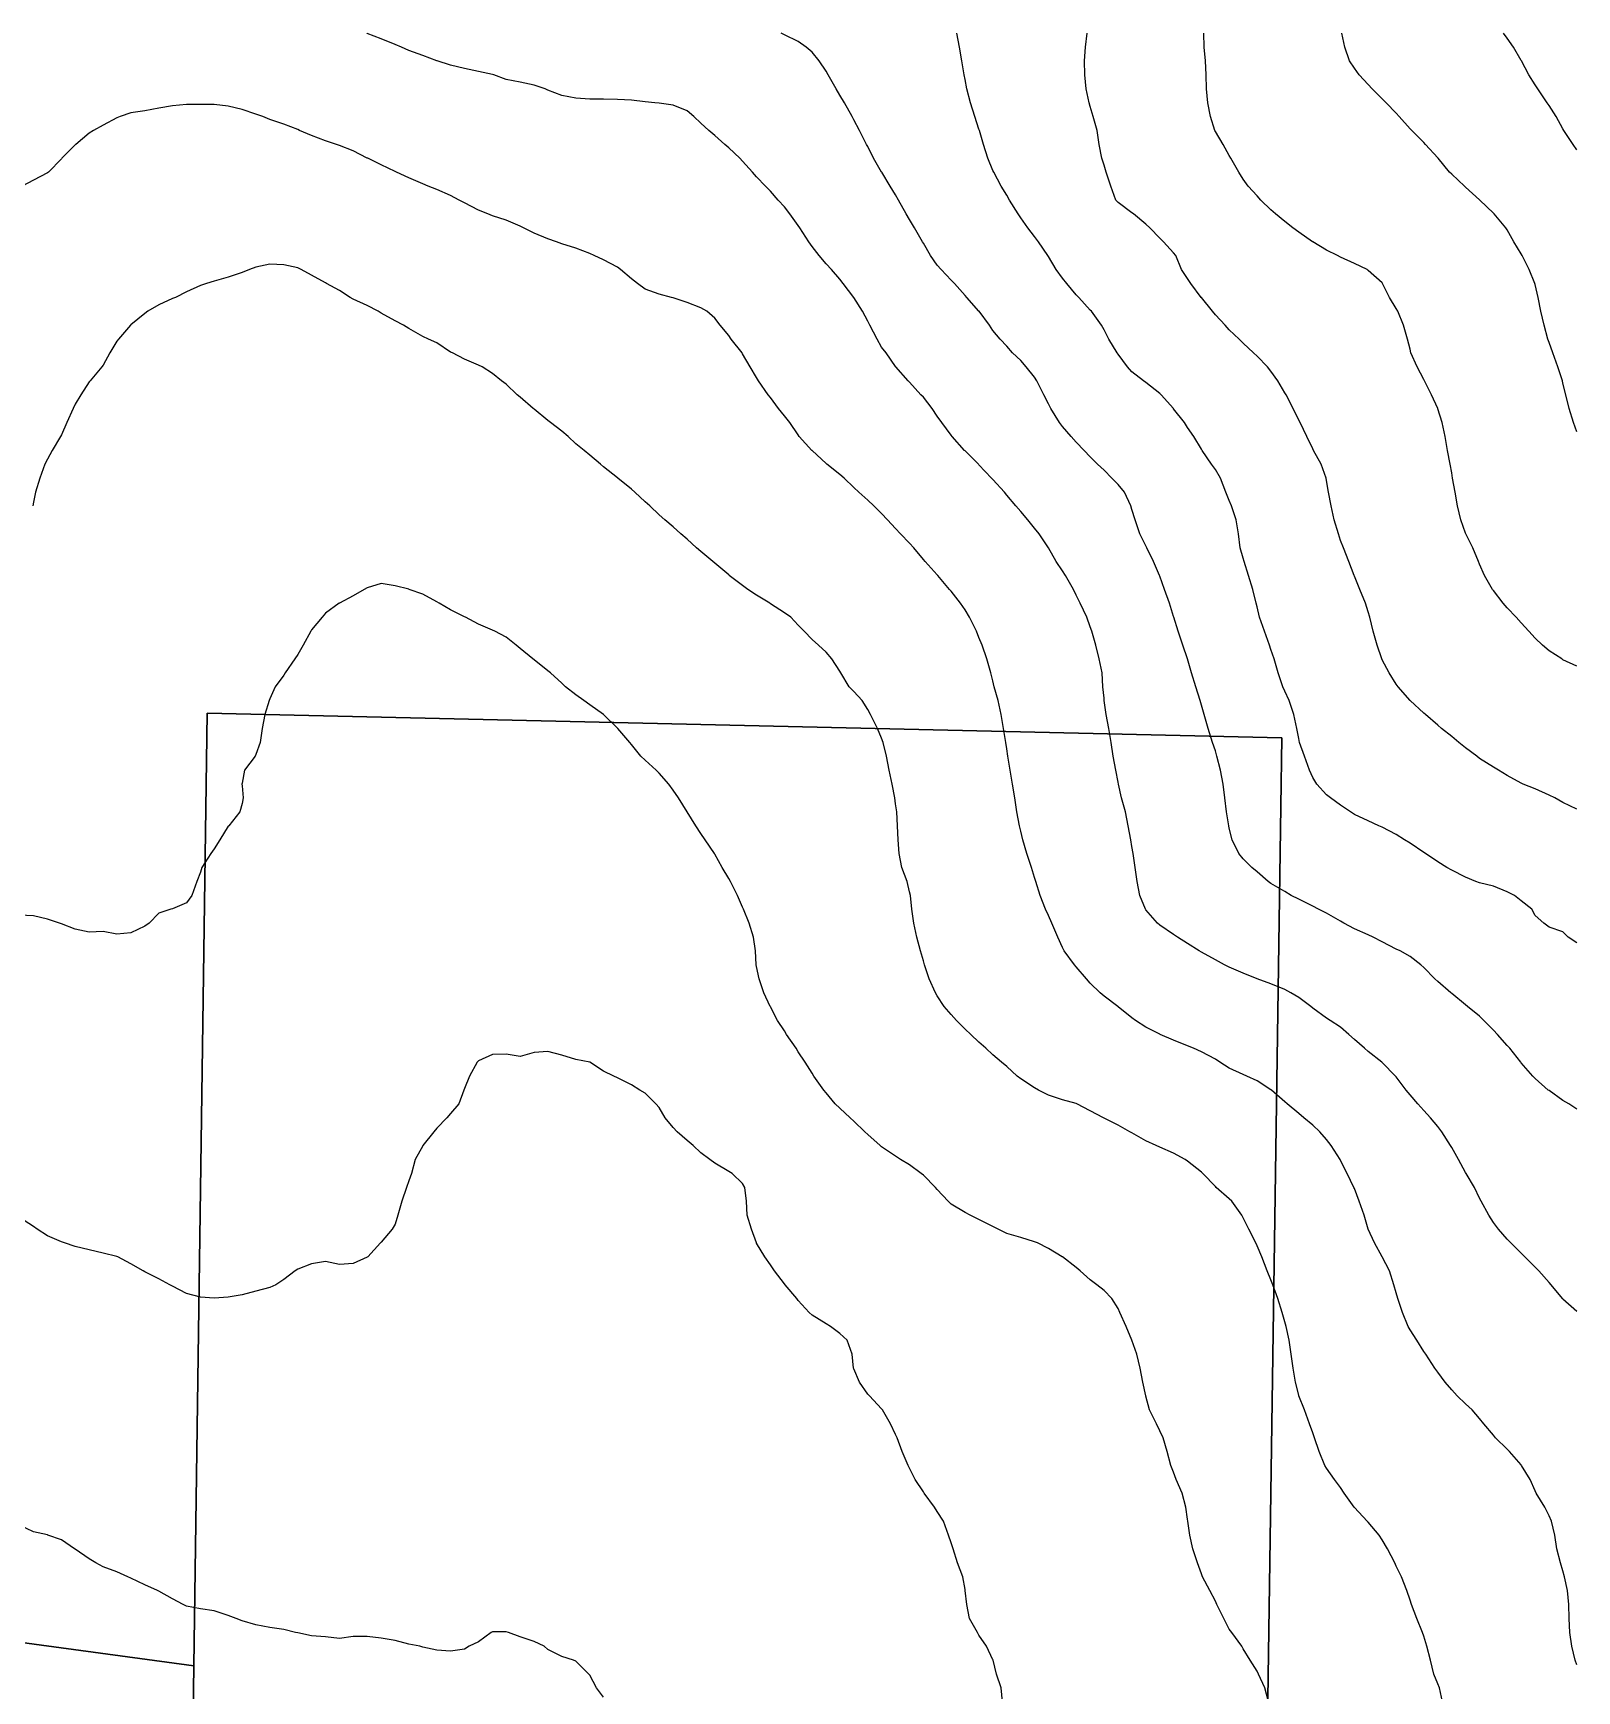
# Model space of a CAD drawing. Extents: x -729 to 771, y -779 to 721.
# Drawn here: x 405.7 to 770.9, y 329.1 to 721.2 of the extents above; entities that cross this region are included whole.
import ezdxf

# ---------------------------------------------------------------- set-up
doc = ezdxf.new("R2010")
doc.units = 0

msp = doc.modelspace()

# ---------------------------------------------------------------- linework, layer by layer
at = {"layer": 'CONTOURS'}
for points in [[(770.8833, 418.8426, 336.472), (767.5939, 421.7562, 336.472), (767.5044, 421.8617, 336.472), (764.8013, 425.1512, 336.472), (764.3044, 425.7095, 336.472), (761.8671, 428.4407, 336.472), (761.0149, 429.2862, 336.472), (758.6115, 431.7301, 336.472), (757.7255, 432.5807, 336.472), (755.283, 435.0196, 336.472), (754.436, 435.888, 336.472), (752.3706, 438.3091, 336.472), (751.1465, 439.8414, 336.472), (750.0542, 441.5985, 336.472), (748.2782, 444.888, 336.472), (747.857, 445.6512, 336.472), (746.6354, 448.1775, 336.472), (744.7177, 451.467, 336.472), (744.5676, 451.7187, 336.472), (742.8832, 454.7564, 336.472), (741.2781, 457.6019, 336.472), (741.0221, 458.0459, 336.472), (738.9769, 461.3354, 336.472), (737.9886, 462.5464, 336.472), (736.2358, 464.6249, 336.472), (734.6991, 466.3422, 336.472), (733.2369, 467.9143, 336.472), (731.4097, 470.0583, 336.472), (730.4954, 471.2038, 336.472), (728.1202, 474.3152, 336.472), (727.9775, 474.4933, 336.472), (724.8307, 477.6758, 336.472), (724.7137, 477.7828, 336.472), (721.5412, 480.3059, 336.472), (720.632, 481.0722, 336.472), (718.2518, 483.1418, 336.472), (716.9541, 484.3617, 336.472), (714.9623, 486.0723, 336.472), (712.5185, 487.6512, 336.472), (711.6728, 488.1732, 336.472), (708.3833, 490.5903, 336.472), (707.9538, 490.9407, 336.472), (705.0939, 493.1149, 336.472), (703.2322, 494.2301, 336.472), (701.8044, 494.9565, 336.472), (698.5149, 496.3365, 336.472), (695.2609, 497.5196, 336.472), (695.2255, 497.5333, 336.472), (691.936, 498.8076, 336.472), (688.6465, 500.2688, 336.472), (687.5463, 500.8091, 336.472), (685.357, 502.0155, 336.472), (682.0676, 503.7752, 336.472), (681.535, 504.0985, 336.472), (678.7781, 505.8375, 336.472), (676.3694, 507.388, 336.472), (675.4886, 507.9527, 336.472), (672.1991, 510.2208, 336.472), (671.6388, 510.6775, 336.472), (668.9097, 513.8413, 336.472), (668.8271, 513.967, 336.472), (667.5133, 517.2564, 336.472), (666.8749, 520.5459, 336.472), (666.4184, 523.8354, 336.472), (665.9021, 527.1249, 336.472), (665.6202, 528.8131, 336.472), (665.3421, 530.4143, 336.472), (664.7436, 533.7038, 336.472), (664.0906, 536.9933, 336.472), (663.1415, 540.2828, 336.472), (662.4234, 543.5722, 336.472), (662.3307, 544.0371, 336.472), (661.7771, 546.8617, 336.472), (661.1821, 550.1512, 336.472), (660.688, 553.4407, 336.472), (660.1282, 556.7301, 336.472), (659.5487, 560.0196, 336.472), (659.0903, 563.3091, 336.472), (659.0412, 563.8617, 336.472), (658.7676, 566.5985, 336.472), (658.5639, 569.888, 336.472), (657.8669, 573.1775, 336.472), (657.0872, 576.467, 336.472), (656.1241, 579.7564, 336.472), (655.7518, 580.7904, 336.472), (654.9537, 583.0459, 336.472), (653.385, 586.3354, 336.472), (652.4623, 588.261, 336.472), (651.8312, 589.6249, 336.472), (649.9118, 592.9143, 336.472), (649.1728, 594.0251, 336.472), (647.6861, 596.2038, 336.472), (645.8833, 599.4745, 336.472), (645.8724, 599.4933, 336.472), (643.6599, 602.7828, 336.472), (642.5939, 604.0924, 336.472), (640.9689, 606.0722, 336.472), (639.3044, 608.0374, 336.472), (638.1877, 609.3617, 336.472), (636.0149, 611.9518, 336.472), (635.4399, 612.6512, 336.472), (632.7255, 615.6218, 336.472), (632.4173, 615.9407, 336.472), (629.436, 619.1238, 336.472), (629.3222, 619.2301, 336.472), (626.1465, 622.4042, 336.472), (626.0317, 622.5196, 336.472), (623.0861, 625.8091, 336.472), (622.857, 626.0919, 336.472), (620.6706, 629.0985, 336.472), (619.5676, 630.6253, 336.472), (618.3724, 632.388, 336.472), (616.2781, 635.121, 336.472), (615.7038, 635.6775, 336.472), (612.9886, 638.6063, 336.472), (612.6423, 638.967, 336.472), (609.799, 642.2564, 336.472), (609.6991, 642.3812, 336.472), (607.4482, 645.5459, 336.472), (606.4097, 646.9377, 336.472), (605.3185, 648.8354, 336.472), (603.6456, 652.1249, 336.472), (603.1202, 653.0513, 336.472), (601.8643, 655.4143, 336.472), (599.8322, 658.7038, 336.472), (599.8307, 658.7059, 336.472), (597.2847, 661.9933, 336.472), (596.5412, 662.9947, 336.472), (594.5035, 665.2828, 336.472), (593.2518, 666.6431, 336.472), (591.6396, 668.5722, 336.472), (589.9623, 670.7632, 336.472), (589.1984, 671.8617, 336.472), (587.0644, 675.1512, 336.472), (586.6728, 675.7419, 336.472), (584.7231, 678.4407, 336.472), (583.3833, 680.12, 336.472), (581.9503, 681.7301, 336.472), (580.0939, 683.8169, 336.472), (578.8967, 685.0196, 336.472), (576.8044, 687.2201, 336.472), (575.8839, 688.3091, 336.472), (573.5149, 690.9268, 336.472), (572.821, 691.5985, 336.472), (570.2255, 694.072, 336.472), (569.3006, 694.888, 336.472), (566.936, 696.997, 336.472), (565.5525, 698.1775, 336.472), (563.6465, 699.9374, 336.472), (561.9697, 701.467, 336.472), (560.357, 702.8306, 336.472), (557.0676, 704.1655, 336.472), (553.7781, 704.6738, 336.472), (552.7657, 704.7564, 336.472), (550.4886, 704.9845, 336.472), (547.1991, 705.358, 336.472), (543.9097, 705.4874, 336.472), (540.6202, 705.5506, 336.472), (537.3307, 705.6269, 336.472), (534.0412, 705.8552, 336.472), (530.7518, 706.458, 336.472), (527.4623, 707.7493, 336.472), (526.8065, 708.0459, 336.472), (524.1728, 708.8613, 336.472), (520.8833, 709.5721, 336.472), (517.5939, 710.2531, 336.472), (514.6417, 711.3354, 336.472), (514.3044, 711.4492, 336.472), (511.0149, 712.1535, 336.472), (507.7255, 712.8222, 336.472), (504.436, 713.6361, 336.472), (501.2084, 714.6249, 336.472), (501.1465, 714.6443, 336.472), (497.857, 715.8893, 336.472), (494.5676, 717.1117, 336.472), (492.7899, 717.9143, 336.472), (491.2781, 718.5546, 336.472), (487.9886, 719.8732, 336.472), (484.6991, 721.1606, 336.472), (484.6018, 721.2038, 336.472)], [(770.8833, 466.7002, 326.472), (769.0205, 467.9143, 326.472), (767.5939, 468.7215, 326.472), (764.3044, 471.0546, 326.472), (764.1327, 471.2038, 326.472), (761.0149, 473.9489, 326.472), (760.5011, 474.4933, 326.472), (757.7255, 477.6179, 326.472), (757.6006, 477.7828, 326.472), (755.0577, 481.0722, 326.472), (754.436, 481.7141, 326.472), (752.145, 484.3617, 326.472), (751.1465, 485.355, 326.472), (748.8758, 487.6512, 326.472), (747.857, 488.6466, 326.472), (745.0192, 490.9407, 326.472), (744.5676, 491.3218, 326.472), (741.2781, 494.0431, 326.472), (741.0583, 494.2301, 326.472), (737.9886, 496.8656, 326.472), (737.2596, 497.5196, 326.472), (734.6991, 500.1895, 326.472), (733.9676, 500.8091, 326.472), (731.4097, 502.8079, 326.472), (729.0681, 504.0985, 326.472), (728.1202, 504.5154, 326.472), (724.8307, 506.2799, 326.472), (722.688, 507.388, 326.472), (721.5412, 507.913, 326.472), (718.2518, 509.3595, 326.472), (715.7558, 510.6775, 326.472), (714.9623, 511.1495, 326.472), (711.6728, 513.0017, 326.472), (709.7367, 513.967, 326.472), (708.3833, 514.6706, 326.472), (705.0939, 516.3395, 326.472), (703.3056, 517.2564, 326.472), (701.8044, 518.1299, 326.472), (698.5149, 520.0458, 326.472), (697.8771, 520.5459, 326.472), (695.2255, 522.8055, 326.472), (693.9934, 523.8354, 326.472), (691.936, 525.8897, 326.472), (690.9229, 527.1249, 326.472), (689.3116, 530.4143, 326.472), (688.6465, 533.1706, 326.472), (688.538, 533.7038, 326.472), (688.0027, 536.9933, 326.472), (687.599, 540.2828, 326.472), (687.1761, 543.5722, 326.472), (686.548, 546.8617, 326.472), (685.7337, 550.1512, 326.472), (685.357, 551.4203, 326.472), (684.6856, 553.4407, 326.472), (683.6884, 556.7301, 326.472), (682.7171, 560.0196, 326.472), (682.0676, 562.2336, 326.472), (681.7271, 563.3091, 326.472), (680.7015, 566.5985, 326.472), (679.6748, 569.888, 326.472), (678.7781, 573.1692, 326.472), (678.7759, 573.1775, 326.472), (677.6926, 576.467, 326.472), (676.5674, 579.7564, 326.472), (675.5285, 583.0459, 326.472), (675.4886, 583.1782, 326.472), (674.5149, 586.3354, 326.472), (673.3642, 589.6249, 326.472), (672.1991, 592.7622, 326.472), (672.14, 592.9143, 326.472), (670.7618, 596.2038, 326.472), (669.1357, 599.4933, 326.472), (668.9097, 599.9689, 326.472), (667.4638, 602.7828, 326.472), (666.4037, 606.0722, 326.472), (665.6202, 608.5553, 326.472), (665.3774, 609.3617, 326.472), (663.8505, 612.6512, 326.472), (662.3307, 614.4438, 326.472), (660.8347, 615.9407, 326.472), (659.0412, 617.8215, 326.472), (657.4887, 619.2301, 326.472), (655.7518, 620.9959, 326.472), (654.3372, 622.5196, 326.472), (652.4623, 624.4603, 326.472), (651.2551, 625.8091, 326.472), (649.1728, 628.1776, 326.472), (648.5198, 629.0985, 326.472), (646.4416, 632.388, 326.472), (645.8833, 633.521, 326.472), (644.8164, 635.6775, 326.472), (643.1264, 638.967, 326.472), (642.5939, 639.8356, 326.472), (640.6252, 642.2564, 326.472), (639.3044, 643.74, 326.472), (637.3312, 645.5459, 326.472), (636.0149, 647.128, 326.472), (634.4409, 648.8354, 326.472), (632.7255, 650.8916, 326.472), (631.9206, 652.1249, 326.472), (629.474, 655.4143, 326.472), (629.436, 655.4565, 326.472), (626.5766, 658.7038, 326.472), (626.1465, 659.1706, 326.472), (623.6464, 661.9933, 326.472), (622.857, 662.8032, 326.472), (620.5148, 665.2828, 326.472), (619.5676, 666.3551, 326.472), (617.9628, 668.5722, 326.472), (616.2781, 671.5162, 326.472), (616.0782, 671.8617, 326.472), (614.1908, 675.1512, 326.472), (612.9886, 677.1415, 326.472), (612.215, 678.4407, 326.472), (610.3939, 681.7301, 326.472), (609.6991, 682.9659, 326.472), (608.4435, 685.0196, 326.472), (606.4323, 688.3091, 326.472), (606.4097, 688.3493, 326.472), (604.5061, 691.5985, 326.472), (603.1202, 694.3847, 326.472), (602.8611, 694.888, 326.472), (601.1395, 698.1775, 326.472), (599.8307, 700.6983, 326.472), (599.433, 701.467, 326.472), (597.6023, 704.7564, 326.472), (596.5412, 706.507, 326.472), (595.6201, 708.0459, 326.472), (593.7852, 711.3354, 326.472), (593.2518, 712.2492, 326.472), (591.6261, 714.6249, 326.472), (589.9623, 716.6758, 326.472), (588.5651, 717.9143, 326.472), (586.6728, 719.202, 326.472), (583.3833, 720.8358, 326.472), (582.6528, 721.2038, 326.472)], [(770.8833, 506.0468, 316.472), (768.8464, 507.388, 316.472), (767.5939, 508.5972, 316.472), (764.3044, 509.718, 316.472), (763.0507, 510.6775, 316.472), (761.0149, 512.4502, 316.472), (760.2273, 513.967, 316.472), (757.7255, 515.98, 316.472), (756.1463, 517.2564, 316.472), (754.436, 518.1093, 316.472), (751.1465, 519.4313, 316.472), (747.857, 520.2115, 316.472), (747.0091, 520.5459, 316.472), (744.5676, 521.5798, 316.472), (741.2781, 523.2042, 316.472), (740.1468, 523.8354, 316.472), (737.9886, 525.1923, 316.472), (735.0924, 527.1249, 316.472), (734.6991, 527.3706, 316.472), (731.4097, 529.5758, 316.472), (730.1378, 530.4143, 316.472), (728.1202, 531.6684, 316.472), (724.8307, 533.3809, 316.472), (724.0403, 533.7038, 316.472), (721.5412, 534.8657, 316.472), (718.2518, 536.4165, 316.472), (717.299, 536.9933, 316.472), (714.9623, 538.6064, 316.472), (712.5667, 540.2828, 316.472), (711.6728, 540.991, 316.472), (709.3936, 543.5722, 316.472), (708.3833, 545.1423, 316.472), (707.6169, 546.8617, 316.472), (706.454, 550.1512, 316.472), (705.2757, 553.4407, 316.472), (705.0939, 554.3411, 316.472), (704.6445, 556.7301, 316.472), (703.9112, 560.0196, 316.472), (702.8066, 563.3091, 316.472), (701.8044, 565.5294, 316.472), (701.3145, 566.5985, 316.472), (700.1895, 569.888, 316.472), (699.2374, 573.1775, 316.472), (698.5149, 575.4328, 316.472), (698.2068, 576.467, 316.472), (696.9943, 579.7564, 316.472), (695.8099, 583.0459, 316.472), (695.2255, 585.4825, 316.472), (695.0328, 586.3354, 316.472), (694.1858, 589.6249, 316.472), (693.1935, 592.9143, 316.472), (692.1469, 596.2038, 316.472), (691.936, 597.007, 316.472), (691.2086, 599.4933, 316.472), (690.8287, 602.7828, 316.472), (690.2969, 606.0722, 316.472), (689.1498, 609.3617, 316.472), (688.6465, 610.6632, 316.472), (687.8745, 612.6512, 316.472), (686.5474, 615.9407, 316.472), (685.357, 617.9732, 316.472), (684.4154, 619.2301, 316.472), (682.2184, 622.5196, 316.472), (682.0676, 622.7844, 316.472), (680.2589, 625.8091, 316.472), (678.7781, 627.9216, 316.472), (678.0818, 629.0985, 316.472), (675.4886, 632.3416, 316.472), (675.4439, 632.388, 316.472), (672.5421, 635.6775, 316.472), (672.1991, 635.986, 316.472), (668.9097, 638.5669, 316.472), (668.3845, 638.967, 316.472), (665.6202, 641.1085, 316.472), (664.5873, 642.2564, 316.472), (662.3307, 645.2301, 316.472), (662.1116, 645.5459, 316.472), (660.1307, 648.8354, 316.472), (659.0412, 650.9861, 316.472), (658.4433, 652.1249, 316.472), (656.0376, 655.4143, 316.472), (655.7518, 655.7015, 316.472), (653.0422, 658.7038, 316.472), (652.4623, 659.279, 316.472), (650.2167, 661.9933, 316.472), (649.1728, 663.2344, 316.472), (647.7196, 665.2828, 316.472), (645.8833, 668.3667, 316.472), (645.7462, 668.5722, 316.472), (643.4948, 671.8617, 316.472), (642.5939, 673.1369, 316.472), (640.9799, 675.1512, 316.472), (639.3044, 677.5526, 316.472), (638.6742, 678.4407, 316.472), (636.6789, 681.7301, 316.472), (636.0149, 682.8622, 316.472), (634.7142, 685.0196, 316.472), (632.92, 688.3091, 316.472), (632.7255, 688.7349, 316.472), (631.52, 691.5985, 316.472), (630.4664, 694.888, 316.472), (629.5267, 698.1775, 316.472), (629.436, 698.4694, 316.472), (628.4354, 701.467, 316.472), (627.43, 704.7564, 316.472), (626.5981, 708.0459, 316.472), (626.1465, 710.2268, 316.472), (625.9332, 711.3354, 316.472), (625.3588, 714.6249, 316.472), (624.8583, 717.9143, 316.472), (624.23, 721.2038, 316.472)], [(770.8833, 537.6017, 306.472), (767.5939, 539.2338, 306.472), (765.6817, 540.2828, 306.472), (764.3044, 540.9831, 306.472), (761.0149, 542.4195, 306.472), (758.2181, 543.5722, 306.472), (757.7255, 543.8131, 306.472), (754.436, 545.5898, 306.472), (752.3588, 546.8617, 306.472), (751.1465, 547.6064, 306.472), (747.857, 549.6585, 306.472), (747.2171, 550.1512, 306.472), (744.5676, 552.1449, 306.472), (742.9521, 553.4407, 306.472), (741.2781, 554.8343, 306.472), (738.8793, 556.7301, 306.472), (737.9886, 557.5241, 306.472), (735.0437, 560.0196, 306.472), (734.6991, 560.3558, 306.472), (731.4465, 563.3091, 306.472), (731.4097, 563.3467, 306.472), (728.5985, 566.5985, 306.472), (728.1202, 567.2259, 306.472), (726.4766, 569.888, 306.472), (724.8307, 572.9823, 306.472), (724.7464, 573.1775, 306.472), (723.6059, 576.467, 306.472), (722.7082, 579.7564, 306.472), (721.9086, 583.0459, 306.472), (721.5412, 584.2855, 306.472), (720.8842, 586.3354, 306.472), (719.5778, 589.6249, 306.472), (718.2518, 592.7402, 306.472), (718.1759, 592.9143, 306.472), (716.924, 596.2038, 306.472), (715.6886, 599.4933, 306.472), (714.9623, 601.2058, 306.472), (714.4609, 602.7828, 306.472), (713.4584, 606.0722, 306.472), (712.72, 609.3617, 306.472), (712.1531, 612.6512, 306.472), (711.6728, 615.3971, 306.472), (711.5721, 615.9407, 306.472), (710.4127, 619.2301, 306.472), (708.5853, 622.5196, 306.472), (708.3833, 622.9128, 306.472), (707.0236, 625.8091, 306.472), (705.4032, 629.0985, 306.472), (705.0939, 629.6923, 306.472), (703.7535, 632.388, 306.472), (702.0856, 635.6775, 306.472), (701.8044, 636.1449, 306.472), (700.1146, 638.967, 306.472), (698.5149, 641.2783, 306.472), (697.7132, 642.2564, 306.472), (695.2255, 644.7782, 306.472), (694.3808, 645.5459, 306.472), (691.936, 647.8319, 306.472), (690.9837, 648.8354, 306.472), (688.6465, 651.0417, 306.472), (687.6407, 652.1249, 306.472), (685.357, 654.5725, 306.472), (684.6706, 655.4143, 306.472), (682.0676, 658.6382, 306.472), (682.0172, 658.7038, 306.472), (679.5737, 661.9933, 306.472), (678.7781, 663.1901, 306.472), (677.3371, 665.2828, 306.472), (675.9727, 668.5722, 306.472), (675.4886, 669.2404, 306.472), (673.0852, 671.8617, 306.472), (672.1991, 672.6995, 306.472), (669.8589, 675.1512, 306.472), (668.9097, 675.9862, 306.472), (666.0291, 678.4407, 306.472), (665.6202, 678.7114, 306.472), (662.3307, 681.1374, 306.472), (661.7767, 681.7301, 306.472), (660.5974, 685.0196, 306.472), (659.5191, 688.3091, 306.472), (659.0412, 689.9854, 306.472), (658.5315, 691.5985, 306.472), (657.871, 694.888, 306.472), (657.3647, 698.1775, 306.472), (656.4198, 701.467, 306.472), (655.7518, 703.8634, 306.472), (655.488, 704.7564, 306.472), (654.7884, 708.0459, 306.472), (654.4707, 711.3354, 306.472), (654.399, 714.6249, 306.472), (654.6457, 717.9143, 306.472), (655.0683, 721.2038, 306.472)], [(770.8833, 571.487, 296.472), (767.5939, 573.0006, 296.472), (767.304, 573.1775, 296.472), (764.3044, 575.1244, 296.472), (762.7797, 576.467, 296.472), (761.0149, 578.0753, 296.472), (759.5315, 579.7564, 296.472), (757.7255, 581.75, 296.472), (756.4884, 583.0459, 296.472), (754.436, 585.2253, 296.472), (753.4245, 586.3354, 296.472), (751.1465, 589.3404, 296.472), (750.9336, 589.6249, 296.472), (749.0578, 592.9143, 296.472), (747.857, 595.5653, 296.472), (747.5848, 596.2038, 296.472), (746.2822, 599.4933, 296.472), (744.6173, 602.7828, 296.472), (744.5676, 602.9152, 296.472), (743.4532, 606.0722, 296.472), (742.6629, 609.3617, 296.472), (742.0602, 612.6512, 296.472), (741.4965, 615.9407, 296.472), (741.2781, 617.1866, 296.472), (740.9468, 619.2301, 296.472), (740.2747, 622.5196, 296.472), (739.7552, 625.8091, 296.472), (739.0459, 629.0985, 296.472), (737.9886, 632.3737, 296.472), (737.9836, 632.388, 296.472), (736.5207, 635.6775, 296.472), (734.865, 638.967, 296.472), (734.6991, 639.2976, 296.472), (733.1203, 642.2564, 296.472), (731.6399, 645.5459, 296.472), (731.4097, 646.4261, 296.472), (730.8117, 648.8354, 296.472), (729.8517, 652.1249, 296.472), (728.495, 655.4143, 296.472), (728.1202, 656.1004, 296.472), (726.572, 658.7038, 296.472), (724.9038, 661.9933, 296.472), (724.8307, 662.1422, 296.472), (721.5412, 665.0921, 296.472), (721.2433, 665.2828, 296.472), (718.2518, 666.6893, 296.472), (714.9623, 668.2144, 296.472), (714.2774, 668.5722, 296.472), (711.6728, 669.8846, 296.472), (708.3833, 671.8472, 296.472), (708.3604, 671.8617, 296.472), (705.0939, 674.0984, 296.472), (703.6718, 675.1512, 296.472), (701.8044, 676.6124, 296.472), (699.6174, 678.4407, 296.472), (698.5149, 679.4331, 296.472), (696.112, 681.7301, 296.472), (695.2255, 682.7121, 296.472), (693.1408, 685.0196, 296.472), (691.936, 686.6703, 296.472), (690.9319, 688.3091, 296.472), (689.0379, 691.5985, 296.472), (688.6465, 692.2493, 296.472), (687.1956, 694.888, 296.472), (685.357, 697.978, 296.472), (685.2546, 698.1775, 296.472), (684.2132, 701.467, 296.472), (683.5569, 704.7564, 296.472), (683.2492, 708.0459, 296.472), (683.1604, 711.3354, 296.472), (683.0381, 714.6249, 296.472), (682.722, 717.9143, 296.472), (682.6493, 721.2038, 296.472)], [(770.8833, 626.8921, 286.472), (770.0821, 629.0985, 286.472), (769.1039, 632.388, 286.472), (768.2655, 635.6775, 286.472), (767.5939, 638.37, 286.472), (767.4565, 638.967, 286.472), (766.3721, 642.2564, 286.472), (765.1739, 645.5459, 286.472), (764.3044, 648.0596, 286.472), (764.0472, 648.8354, 286.472), (763.1612, 652.1249, 286.472), (762.4005, 655.4143, 286.472), (761.7619, 658.7038, 286.472), (761.0149, 661.7877, 286.472), (760.9578, 661.9933, 286.472), (759.5964, 665.2828, 286.472), (757.9231, 668.5722, 286.472), (757.7255, 669.0268, 286.472), (755.9456, 671.8617, 286.472), (754.436, 674.6699, 286.472), (754.0885, 675.1512, 286.472), (751.3087, 678.4407, 286.472), (751.1465, 678.5953, 286.472), (747.9487, 681.7301, 286.472), (747.857, 681.8038, 286.472), (744.5676, 684.8049, 286.472), (744.3224, 685.0196, 286.472), (741.2781, 687.8164, 286.472), (740.7857, 688.3091, 286.472), (738.0556, 691.5985, 286.472), (737.9886, 691.6891, 286.472), (735.0873, 694.888, 286.472), (734.6991, 695.2989, 286.472), (731.8173, 698.1775, 286.472), (731.4097, 698.5903, 286.472), (728.8844, 701.467, 286.472), (728.1202, 702.2658, 286.472), (725.7804, 704.7564, 286.472), (724.8307, 705.6721, 286.472), (722.4654, 708.0459, 286.472), (721.5412, 709.0263, 286.472), (719.4094, 711.3354, 286.472), (718.2518, 712.9029, 286.472), (717.104, 714.6249, 286.472), (716.0062, 717.9143, 286.472), (715.2494, 721.2038, 286.472)], [(770.8833, 693.5719, 276.472), (769.9782, 694.888, 276.472), (767.8123, 698.1775, 276.472), (767.5939, 698.5476, 276.472), (765.9703, 701.467, 276.472), (764.3044, 704.1065, 276.472), (763.8625, 704.7564, 276.472), (761.6204, 708.0459, 276.472), (761.0149, 709.0163, 276.472), (759.5481, 711.3354, 276.472), (757.7749, 714.6249, 276.472), (757.7255, 714.7056, 276.472), (755.8814, 717.9143, 276.472), (754.436, 719.9926, 276.472), (753.5345, 721.2038, 276.472)], [(770.8833, 335.2027, 346.472), (770.4882, 336.3354, 346.472), (769.6889, 339.6249, 346.472), (769.2532, 342.9143, 346.472), (769.0582, 346.2038, 346.472), (768.9855, 349.4933, 346.472), (768.6543, 352.7828, 346.472), (767.9831, 356.0722, 346.472), (767.5939, 357.4947, 346.472), (767.034, 359.3617, 346.472), (766.1816, 362.6512, 346.472), (765.6646, 365.9407, 346.472), (764.875, 369.2301, 346.472), (764.3044, 370.4403, 346.472), (763.3124, 372.5196, 346.472), (761.2917, 375.8091, 346.472), (761.0149, 376.3529, 346.472), (759.8175, 379.0985, 346.472), (757.817, 382.388, 346.472), (757.7255, 382.5116, 346.472), (754.9356, 385.6775, 346.472), (754.436, 386.2405, 346.472), (751.627, 388.967, 346.472), (751.1465, 389.5311, 346.472), (748.8686, 392.2564, 346.472), (747.857, 393.4647, 346.472), (746.1405, 395.5459, 346.472), (744.5676, 396.9809, 346.472), (742.5655, 398.8354, 346.472), (741.2781, 400.2546, 346.472), (739.742, 402.1249, 346.472), (737.9886, 404.4644, 346.472), (737.2921, 405.4143, 346.472), (735.1399, 408.7038, 346.472), (734.6991, 409.3562, 346.472), (733.0267, 411.9933, 346.472), (731.4097, 414.5057, 346.472), (731.0059, 415.2828, 346.472), (729.6094, 418.5722, 346.472), (728.4931, 421.8617, 346.472), (728.1202, 423.2149, 346.472), (727.6207, 425.1512, 346.472), (726.5835, 428.4407, 346.472), (724.8312, 431.7301, 346.472), (724.8307, 431.7309, 346.472), (723.0375, 435.0196, 346.472), (721.5447, 438.3091, 346.472), (721.5412, 438.3192, 346.472), (720.5944, 441.5985, 346.472), (719.3995, 444.888, 346.472), (718.2518, 447.9062, 346.472), (718.1205, 448.1775, 346.472), (716.5453, 451.467, 346.472), (714.9623, 454.5712, 346.472), (714.855, 454.7564, 346.472), (712.7919, 458.0459, 346.472), (711.6728, 459.4881, 346.472), (710.0482, 461.3354, 346.472), (708.3833, 462.8655, 346.472), (706.3232, 464.6249, 346.472), (705.0939, 465.6528, 346.472), (702.3606, 467.9143, 346.472), (701.8044, 468.4476, 346.472), (698.6024, 471.2038, 346.472), (698.5149, 471.2783, 346.472), (695.2255, 473.3639, 346.472), (692.8171, 474.4933, 346.472), (691.936, 474.8408, 346.472), (688.6465, 476.3362, 346.472), (686.379, 477.7828, 346.472), (685.357, 478.4719, 346.472), (682.0676, 480.272, 346.472), (680.1848, 481.0722, 346.472), (678.7781, 481.6176, 346.472), (675.4886, 482.9632, 346.472), (672.2873, 484.3617, 346.472), (672.1991, 484.3965, 346.472), (668.9097, 486.0764, 346.472), (666.4906, 487.6512, 346.472), (665.6202, 488.3167, 346.472), (662.3307, 490.8956, 346.472), (662.2781, 490.9407, 346.472), (659.0412, 493.3862, 346.472), (658.0721, 494.2301, 346.472), (655.7518, 496.5056, 346.472), (654.8341, 497.5196, 346.472), (652.4623, 500.3257, 346.472), (652.0049, 500.8091, 346.472), (649.5686, 504.0985, 346.472), (649.1728, 504.8981, 346.472), (648.0893, 507.388, 346.472), (646.7068, 510.6775, 346.472), (645.8833, 512.5172, 346.472), (645.2015, 513.967, 346.472), (643.9375, 517.2564, 346.472), (642.8651, 520.5459, 346.472), (642.5939, 521.4488, 346.472), (641.8612, 523.8354, 346.472), (640.7898, 527.1249, 346.472), (639.7794, 530.4143, 346.472), (639.3044, 532.4546, 346.472), (639.0225, 533.7038, 346.472), (638.3557, 536.9933, 346.472), (637.8798, 540.2828, 346.472), (637.3306, 543.5722, 346.472), (636.7872, 546.8617, 346.472), (636.2882, 550.1512, 346.472), (636.0149, 551.9041, 346.472), (635.7502, 553.4407, 346.472), (635.233, 556.7301, 346.472), (634.6733, 560.0196, 346.472), (633.9444, 563.3091, 346.472), (633.0329, 566.5985, 346.472), (632.7255, 567.9873, 346.472), (632.2678, 569.888, 346.472), (631.3298, 573.1775, 346.472), (630.182, 576.467, 346.472), (629.436, 578.2657, 346.472), (628.8518, 579.7564, 346.472), (627.2141, 583.0459, 346.472), (626.1465, 584.7535, 346.472), (625.0332, 586.3354, 346.472), (622.857, 589.1955, 346.472), (622.4927, 589.6249, 346.472), (619.691, 592.9143, 346.472), (619.5676, 593.0579, 346.472), (616.7067, 596.2038, 346.472), (616.2781, 596.6811, 346.472), (613.985, 599.4933, 346.472), (612.9886, 600.5829, 346.472), (610.8402, 602.7828, 346.472), (609.6991, 604.0217, 346.472), (607.7723, 606.0722, 346.472), (606.4097, 607.5977, 346.472), (604.5628, 609.3617, 346.472), (603.1202, 610.7709, 346.472), (601.0041, 612.6512, 346.472), (599.8307, 613.7106, 346.472), (597.5578, 615.9407, 346.472), (596.5412, 616.8185, 346.472), (593.4214, 619.2301, 346.472), (593.2518, 619.3717, 346.472), (589.9623, 622.4499, 346.472), (589.8964, 622.5196, 346.472), (586.9303, 625.8091, 346.472), (586.6728, 626.1507, 346.472), (584.7065, 629.0985, 346.472), (583.3833, 630.7115, 346.472), (582.0148, 632.388, 346.472), (580.0939, 635.0315, 346.472), (579.536, 635.6775, 346.472), (577.2344, 638.967, 346.472), (576.8044, 639.7558, 346.472), (575.3111, 642.2564, 346.472), (573.5149, 645.3558, 346.472), (573.3927, 645.5459, 346.472), (570.8379, 648.8354, 346.472), (570.2255, 649.6696, 346.472), (568.2199, 652.1249, 346.472), (566.936, 653.7708, 346.472), (565.0166, 655.4143, 346.472), (563.6465, 656.244, 346.472), (560.357, 657.4687, 346.472), (557.0676, 658.5778, 346.472), (556.6629, 658.7038, 346.472), (553.7781, 659.4477, 346.472), (550.4886, 660.6204, 346.472), (548.6049, 661.9933, 346.472), (547.1991, 663.0638, 346.472), (544.5982, 665.2828, 346.472), (543.9097, 665.8108, 346.472), (540.6202, 667.6018, 346.472), (538.4181, 668.5722, 346.472), (537.3307, 669.0947, 346.472), (534.0412, 670.3499, 346.472), (530.7518, 671.3573, 346.472), (529.4532, 671.8617, 346.472), (527.4623, 672.5267, 346.472), (524.1728, 673.9126, 346.472), (521.6998, 675.1512, 346.472), (520.8833, 675.5206, 346.472), (517.5939, 676.9958, 346.472), (514.3044, 678.0116, 346.472), (513.2069, 678.4407, 346.472), (511.0149, 679.3535, 346.472), (507.7255, 681.0685, 346.472), (506.4707, 681.7301, 346.472), (504.436, 682.7746, 346.472), (501.1465, 684.2567, 346.472), (499.1363, 685.0196, 346.472), (497.857, 685.5523, 346.472), (494.5676, 687.0008, 346.472), (491.6362, 688.3091, 346.472), (491.2781, 688.4723, 346.472), (487.9886, 690.0943, 346.472), (484.8447, 691.5985, 346.472), (484.6991, 691.67, 346.472), (481.4097, 693.3446, 346.472), (478.1202, 694.6664, 346.472), (477.4221, 694.888, 346.472), (474.8307, 695.7189, 346.472), (471.5412, 696.9638, 346.472), (468.7046, 698.1775, 346.472), (468.2518, 698.3742, 346.472), (464.9623, 699.6732, 346.472), (461.6728, 700.7894, 346.472), (459.9707, 701.467, 346.472), (458.3833, 702.0386, 346.472), (455.0939, 703.1321, 346.472), (451.8044, 703.9516, 346.472), (448.5149, 704.3336, 346.472), (445.2255, 704.3596, 346.472), (441.936, 704.3576, 346.472), (438.6465, 704.0507, 346.472), (435.357, 703.4504, 346.472), (432.0676, 702.8214, 346.472), (428.7781, 702.3746, 346.472), (426.2358, 701.467, 346.472), (425.4886, 701.1873, 346.472), (422.1991, 699.4673, 346.472), (419.9679, 698.1775, 346.472), (418.9097, 697.5638, 346.472), (415.7327, 694.888, 346.472), (415.6202, 694.7736, 346.472), (412.4277, 691.5985, 346.472), (412.3307, 691.4947, 346.472), (409.2869, 688.3091, 346.472), (409.0412, 688.1237, 346.472), (405.7518, 686.4156, 346.472), (403.0837, 685.0196, 346.472)], [(739.0953, 326.467, 356.472), (738.3638, 329.7564, 356.472), (737.9886, 330.768, 356.472), (737.0801, 333.0459, 356.472), (736.2335, 336.3354, 356.472), (735.4201, 339.6249, 356.472), (734.6991, 342.0471, 356.472), (734.3822, 342.9143, 356.472), (733.0096, 346.2038, 356.472), (731.7588, 349.4933, 356.472), (731.4097, 350.5283, 356.472), (730.6766, 352.7828, 356.472), (729.3588, 356.0722, 356.472), (728.1202, 358.5832, 356.472), (727.791, 359.3617, 356.472), (726.1014, 362.6512, 356.472), (724.8307, 364.8093, 356.472), (724.127, 365.9407, 356.472), (721.5412, 368.9875, 356.472), (721.3067, 369.2301, 356.472), (718.2518, 372.4527, 356.472), (718.1984, 372.5196, 356.472), (715.8321, 375.8091, 356.472), (714.9623, 377.1663, 356.472), (713.5191, 379.0985, 356.472), (711.6728, 381.7517, 356.472), (711.2945, 382.388, 356.472), (709.9361, 385.6775, 356.472), (708.7949, 388.967, 356.472), (708.3833, 390.1472, 356.472), (707.6394, 392.2564, 356.472), (706.4092, 395.5459, 356.472), (705.141, 398.8354, 356.472), (705.0939, 398.9973, 356.472), (704.3176, 402.1249, 356.472), (703.7723, 405.4143, 356.472), (703.3293, 408.7038, 356.472), (702.8057, 411.9933, 356.472), (702.0878, 415.2828, 356.472), (701.8044, 416.398, 356.472), (701.2005, 418.5722, 356.472), (700.1297, 421.8617, 356.472), (698.9689, 425.1512, 356.472), (698.5149, 426.317, 356.472), (697.5939, 428.4407, 356.472), (696.3726, 431.7301, 356.472), (695.2255, 434.3525, 356.472), (694.9064, 435.0196, 356.472), (693.2819, 438.3091, 356.472), (691.936, 440.9599, 356.472), (691.604, 441.5985, 356.472), (689.236, 444.888, 356.472), (688.6465, 445.4889, 356.472), (685.5843, 448.1775, 356.472), (685.357, 448.3653, 356.472), (682.3634, 451.467, 356.472), (682.0676, 451.7515, 356.472), (678.7781, 454.3904, 356.472), (678.187, 454.7564, 356.472), (675.4886, 456.2313, 356.472), (672.1991, 457.6508, 356.472), (671.3188, 458.0459, 356.472), (668.9097, 459.2187, 356.472), (665.6202, 461.0735, 356.472), (665.1399, 461.3354, 356.472), (662.3307, 462.8739, 356.472), (659.0412, 464.5453, 356.472), (658.884, 464.6249, 356.472), (655.7518, 466.2451, 356.472), (652.5942, 467.9143, 356.472), (652.4623, 467.9759, 356.472), (649.1728, 468.8673, 356.472), (645.8833, 469.9638, 356.472), (643.4843, 471.2038, 356.472), (642.5939, 471.6948, 356.472), (639.3044, 473.8196, 356.472), (638.4741, 474.4933, 356.472), (636.0149, 476.7688, 356.472), (634.7429, 477.7828, 356.472), (632.7255, 479.5528, 356.472), (631.0302, 481.0722, 356.472), (629.436, 482.5363, 356.472), (627.5183, 484.3617, 356.472), (626.1465, 485.6253, 356.472), (624.1173, 487.6512, 356.472), (622.857, 489.0486, 356.472), (621.2109, 490.9407, 356.472), (619.5676, 493.4839, 356.472), (619.1185, 494.2301, 356.472), (617.632, 497.5196, 356.472), (616.5339, 500.8091, 356.472), (616.2781, 501.7655, 356.472), (615.5897, 504.0985, 356.472), (614.7426, 507.388, 356.472), (614.0345, 510.6775, 356.472), (613.5582, 513.967, 356.472), (613.2016, 517.2564, 356.472), (612.9886, 518.1239, 356.472), (612.4532, 520.5459, 356.472), (611.2059, 523.8354, 356.472), (610.5722, 527.1249, 356.472), (610.3132, 530.4143, 356.472), (610.1704, 533.7038, 356.472), (609.9644, 536.9933, 356.472), (609.6991, 538.9091, 356.472), (609.4915, 540.2828, 356.472), (608.8738, 543.5722, 356.472), (608.2046, 546.8617, 356.472), (607.5355, 550.1512, 356.472), (606.7613, 553.4407, 356.472), (606.4097, 554.4336, 356.472), (605.4276, 556.7301, 356.472), (603.8062, 560.0196, 356.472), (603.1202, 561.2216, 356.472), (601.7689, 563.3091, 356.472), (599.8307, 565.5017, 356.472), (598.758, 566.5985, 356.472), (596.7708, 569.888, 356.472), (596.5412, 570.3005, 356.472), (594.6085, 573.1775, 356.472), (593.2518, 574.7437, 356.472), (591.4775, 576.467, 356.472), (589.9623, 577.789, 356.472), (588.0973, 579.7564, 356.472), (586.6728, 581.154, 356.472), (584.9142, 583.0459, 356.472), (583.3833, 584.1153, 356.472), (580.0939, 586.2375, 356.472), (579.9202, 586.3354, 356.472), (576.8044, 588.2884, 356.472), (574.7542, 589.6249, 356.472), (573.5149, 590.5544, 356.472), (570.3692, 592.9143, 356.472), (570.2255, 593.0348, 356.472), (566.936, 595.8159, 356.472), (566.4794, 596.2038, 356.472), (563.6465, 598.6032, 356.472), (562.6052, 599.4933, 356.472), (560.357, 601.5314, 356.472), (558.9141, 602.7828, 356.472), (557.0676, 604.4061, 356.472), (555.1129, 606.0722, 356.472), (553.7781, 607.2865, 356.472), (551.5878, 609.3617, 356.472), (550.4886, 610.3599, 356.472), (548.0087, 612.6512, 356.472), (547.1991, 613.3603, 356.472), (543.9903, 615.9407, 356.472), (543.9097, 616.0028, 356.472), (540.6202, 618.6221, 356.472), (539.9213, 619.2301, 356.472), (537.3307, 621.3893, 356.472), (536.0109, 622.5196, 356.472), (534.0412, 624.0933, 356.472), (532.2042, 625.8091, 356.472), (530.7518, 627.0748, 356.472), (528.0504, 629.0985, 356.472), (527.4623, 629.5659, 356.472), (524.1728, 632.2451, 356.472), (523.997, 632.388, 356.472), (520.8833, 635.0914, 356.472), (520.2097, 635.6775, 356.472), (517.5939, 638.1387, 356.472), (516.4573, 638.967, 356.472), (514.3044, 640.7341, 356.472), (511.8822, 642.2564, 356.472), (511.0149, 642.6988, 356.472), (507.7255, 644.0803, 356.472), (504.8417, 645.5459, 356.472), (504.436, 645.7549, 356.472), (501.1465, 647.986, 356.472), (499.1688, 648.8354, 356.472), (497.857, 649.418, 356.472), (494.5676, 651.366, 356.472), (493.2672, 652.1249, 356.472), (491.2781, 653.1755, 356.472), (487.9886, 654.9705, 356.472), (487.275, 655.4143, 356.472), (484.6991, 656.7876, 356.472), (481.4097, 658.2888, 356.472), (480.6617, 658.7038, 356.472), (478.1202, 660.2929, 356.472), (475.0752, 661.9933, 356.472), (474.8307, 662.1364, 356.472), (471.5412, 663.9513, 356.472), (469.0983, 665.2828, 356.472), (468.2518, 665.7273, 356.472), (464.9623, 666.4151, 356.472), (461.6728, 666.5341, 356.472), (458.3833, 665.8168, 356.472), (456.886, 665.2828, 356.472), (455.0939, 664.5933, 356.472), (451.8044, 663.4579, 356.472), (448.5149, 662.5545, 356.472), (446.6484, 661.9933, 356.472), (445.2255, 661.4934, 356.472), (441.936, 659.9751, 356.472), (439.3204, 658.7038, 356.472), (438.6465, 658.416, 356.472), (435.357, 656.9179, 356.472), (432.7823, 655.4143, 356.472), (432.0676, 654.8611, 356.472), (428.7781, 652.2017, 356.472), (428.6997, 652.1249, 356.472), (425.8284, 648.8354, 356.472), (425.4886, 648.3524, 356.472), (423.7802, 645.5459, 356.472), (422.1991, 642.6844, 356.472), (421.9199, 642.2564, 356.472), (419.1376, 638.967, 356.472), (418.9097, 638.6867, 356.472), (416.9712, 635.6775, 356.472), (415.6202, 633.4045, 356.472), (415.1155, 632.388, 356.472), (413.6357, 629.0985, 356.472), (412.3307, 626.1651, 356.472), (412.1541, 625.8091, 356.472), (410.1283, 622.5196, 356.472), (409.0412, 620.4194, 356.472), (408.4626, 619.2301, 356.472), (407.2038, 615.9407, 356.472), (406.229, 612.6512, 356.472), (405.7518, 610.2967, 356.472), (405.5797, 609.3617, 356.472)], [(697.9414, 326.467, 366.472), (697.052, 329.7564, 366.472), (695.5825, 333.0459, 366.472), (695.2255, 333.7209, 366.472), (693.6219, 336.3354, 366.472), (691.936, 339.0116, 366.472), (691.5902, 339.6249, 366.472), (689.2292, 342.9143, 366.472), (688.6465, 343.6987, 366.472), (687.327, 346.2038, 366.472), (685.7046, 349.4933, 366.472), (685.357, 350.2809, 366.472), (684.026, 352.7828, 366.472), (682.3306, 356.0722, 366.472), (682.0676, 356.7294, 366.472), (681.1494, 359.3617, 366.472), (679.9949, 362.6512, 366.472), (679.2835, 365.9407, 366.472), (678.8422, 369.2301, 366.472), (678.7781, 369.6935, 366.472), (678.3931, 372.5196, 366.472), (677.5335, 375.8091, 366.472), (676.1085, 379.0985, 366.472), (675.4886, 380.8243, 366.472), (674.8446, 382.388, 366.472), (673.9348, 385.6775, 366.472), (672.9855, 388.967, 366.472), (672.1991, 390.5749, 366.472), (671.43, 392.2564, 366.472), (669.7986, 395.5459, 366.472), (668.9097, 398.8051, 366.472), (668.9011, 398.8354, 366.472), (668.2162, 402.1249, 366.472), (667.5817, 405.4143, 366.472), (666.811, 408.7038, 366.472), (665.6249, 411.9933, 366.472), (665.6202, 412.0064, 366.472), (664.2908, 415.2828, 366.472), (662.7974, 418.5722, 366.472), (662.3307, 419.4914, 366.472), (660.8544, 421.8617, 366.472), (659.0412, 423.7781, 366.472), (657.2873, 425.1512, 366.472), (655.7518, 426.3409, 366.472), (653.4088, 428.4407, 366.472), (652.4623, 429.1864, 366.472), (649.1728, 431.7093, 366.472), (649.1437, 431.7301, 366.472), (645.8833, 433.7366, 366.472), (643.2585, 435.0196, 366.472), (642.5939, 435.2893, 366.472), (639.3044, 436.285, 366.472), (636.0149, 437.2844, 366.472), (633.9663, 438.3091, 366.472), (632.7255, 438.9364, 366.472), (629.436, 440.5689, 366.472), (627.3458, 441.5985, 366.472), (626.1465, 442.2003, 366.472), (622.857, 444.2021, 366.472), (622.1817, 444.888, 366.472), (619.5676, 447.6616, 366.472), (619.1296, 448.1775, 366.472), (616.2781, 451.0473, 366.472), (615.7349, 451.467, 366.472), (612.9886, 453.4817, 366.472), (610.8644, 454.7564, 366.472), (609.6991, 455.5205, 366.472), (606.4097, 457.7567, 366.472), (606.0881, 458.0459, 366.472), (603.1202, 460.6961, 366.472), (602.4141, 461.3354, 366.472), (599.8307, 463.8064, 366.472), (598.939, 464.6249, 366.472), (596.5412, 466.8955, 366.472), (595.4325, 467.9143, 366.472), (593.2518, 470.5494, 366.472), (592.7285, 471.2038, 366.472), (590.3796, 474.4933, 366.472), (589.9623, 475.1752, 366.472), (588.3143, 477.7828, 366.472), (586.6728, 480.2654, 366.472), (586.1471, 481.0722, 366.472), (583.9104, 484.3617, 366.472), (583.3833, 485.1705, 366.472), (581.7668, 487.6512, 366.472), (580.0939, 490.8843, 366.472), (580.0637, 490.9407, 366.472), (578.5669, 494.2301, 366.472), (577.3924, 497.5196, 366.472), (576.8044, 500.4229, 366.472), (576.7376, 500.8091, 366.472), (576.5619, 504.0985, 366.472), (576.0902, 507.388, 366.472), (575.0735, 510.6775, 366.472), (573.718, 513.967, 366.472), (573.5149, 514.4875, 366.472), (572.3191, 517.2564, 366.472), (570.6311, 520.5459, 366.472), (570.2255, 521.2217, 366.472), (568.6498, 523.8354, 366.472), (566.936, 526.9984, 366.472), (566.8579, 527.1249, 366.472), (564.6588, 530.4143, 366.472), (563.6465, 531.8933, 366.472), (562.4779, 533.7038, 366.472), (560.3643, 536.9933, 366.472), (560.357, 537.0049, 366.472), (558.3664, 540.2828, 366.472), (557.0676, 542.0987, 366.472), (556.0386, 543.5722, 366.472), (553.7781, 546.1511, 366.472), (553.0793, 546.8617, 366.472), (550.4886, 549.2143, 366.472), (549.4513, 550.1512, 366.472), (547.1991, 552.9662, 366.472), (546.8217, 553.4407, 366.472), (543.9763, 556.7301, 366.472), (543.9097, 556.8046, 366.472), (540.6202, 560.0146, 366.472), (540.6138, 560.0196, 366.472), (537.3307, 562.3104, 366.472), (535.9322, 563.3091, 366.472), (534.0412, 564.655, 366.472), (531.5984, 566.5985, 366.472), (530.7518, 567.4352, 366.472), (528.0401, 569.888, 366.472), (527.4623, 570.3928, 366.472), (524.1728, 572.9694, 366.472), (523.895, 573.1775, 366.472), (520.8833, 575.6709, 366.472), (519.9584, 576.467, 366.472), (517.5939, 578.3356, 366.472), (514.8975, 579.7564, 366.472), (514.3044, 580.0206, 366.472), (511.0149, 581.4352, 366.472), (507.9734, 583.0459, 366.472), (507.7255, 583.1662, 366.472), (504.436, 584.7598, 366.472), (501.7262, 586.3354, 366.472), (501.1465, 586.656, 366.472), (497.857, 588.4732, 366.472), (494.632, 589.6249, 366.472), (494.5676, 589.6462, 366.472), (491.2781, 590.507, 366.472), (487.9886, 591.0416, 366.472), (484.6991, 590.0167, 366.472), (484.0064, 589.6249, 366.472), (481.4097, 588.1027, 366.472), (478.1202, 586.3795, 366.472), (478.0555, 586.3354, 366.472), (474.8307, 584.006, 366.472), (474.0101, 583.0459, 366.472), (471.5412, 580.045, 366.472), (471.3783, 579.7564, 366.472), (469.5215, 576.467, 366.472), (468.2518, 574.1883, 366.472), (467.5467, 573.1775, 366.472), (465.2879, 569.888, 366.472), (464.9623, 569.3536, 366.472), (462.9276, 566.5985, 366.472), (461.6728, 563.7222, 366.472), (461.4872, 563.3091, 366.472), (460.4961, 560.0196, 366.472), (459.8364, 556.7301, 366.472), (459.3566, 553.4407, 366.472), (458.3833, 550.5935, 366.472), (458.2057, 550.1512, 366.472), (455.6969, 546.8617, 366.472), (455.0939, 543.7762, 366.472), (455.0568, 543.5722, 366.472), (455.0939, 543.1948, 366.472), (455.3492, 540.2828, 366.472), (455.0939, 539.0003, 366.472), (454.5975, 536.9933, 366.472), (451.9248, 533.7038, 366.472), (451.8044, 533.6065, 366.472), (449.8348, 530.4143, 366.472), (448.5149, 528.2277, 366.472), (447.7312, 527.1249, 366.472), (445.5971, 523.8354, 366.472), (445.2255, 522.7075, 366.472), (444.3697, 520.5459, 366.472), (443.2014, 517.2564, 366.472), (441.936, 515.5027, 366.472), (438.6465, 514.0518, 366.472), (438.2545, 513.967, 366.472), (435.357, 513.0657, 366.472), (433.0839, 510.6775, 366.472), (432.0676, 509.9636, 366.472), (428.7781, 508.374, 366.472), (425.4886, 508.0752, 366.472), (422.1991, 508.6687, 366.472), (418.9097, 508.5768, 366.472), (415.6202, 509.2176, 366.472), (412.3307, 510.4831, 366.472), (411.9118, 510.6775, 366.472), (409.0412, 511.6473, 366.472), (405.7518, 512.4176, 366.472), (402.4623, 512.5923, 366.472)], [(635.0334, 326.467, 376.472), (634.6989, 329.7564, 376.472), (633.6095, 333.0459, 376.472), (632.7722, 336.3354, 376.472), (632.7255, 336.4404, 376.472), (631.2178, 339.6249, 376.472), (629.436, 342.2862, 376.472), (629.0671, 342.9143, 376.472), (627.1986, 346.2038, 376.472), (626.5252, 349.4933, 376.472), (626.1817, 352.7828, 376.472), (626.1465, 353.0234, 376.472), (625.6049, 356.0722, 376.472), (624.327, 359.3617, 376.472), (623.2936, 362.6512, 376.472), (622.857, 364.0525, 376.472), (622.2541, 365.9407, 376.472), (621.0231, 369.2301, 376.472), (619.5676, 371.5051, 376.472), (618.9327, 372.5196, 376.472), (616.4978, 375.8091, 376.472), (616.2781, 376.1162, 376.472), (614.2997, 379.0985, 376.472), (612.9886, 381.7716, 376.472), (612.6643, 382.388, 376.472), (611.2415, 385.6775, 376.472), (610.0866, 388.967, 376.472), (609.6991, 389.7282, 376.472), (608.4964, 392.2564, 376.472), (606.6089, 395.5459, 376.472), (606.4097, 395.7851, 376.472), (603.4936, 398.8354, 376.472), (603.1202, 399.2558, 376.472), (601.1853, 402.1249, 376.472), (599.8307, 405.2333, 376.472), (599.76, 405.4143, 376.472), (599.3991, 408.7038, 376.472), (598.2112, 411.9933, 376.472), (596.5412, 413.6187, 376.472), (594.3253, 415.2828, 376.472), (593.2518, 415.8599, 376.472), (589.9623, 417.91, 376.472), (589.2634, 418.5722, 376.472), (586.6728, 421.4493, 376.472), (586.3027, 421.8617, 376.472), (583.557, 425.1512, 376.472), (583.3833, 425.3769, 376.472), (581.0774, 428.4407, 376.472), (580.0939, 429.8324, 376.472), (578.7944, 431.7301, 376.472), (576.8044, 434.9531, 376.472), (576.7627, 435.0196, 376.472), (575.5965, 438.3091, 376.472), (574.6065, 441.5985, 376.472), (574.4154, 444.888, 376.472), (574.0153, 448.1775, 376.472), (573.5149, 449.1025, 376.472), (571.0494, 451.467, 376.472), (570.2255, 451.9503, 376.472), (566.936, 453.9247, 376.472), (565.7874, 454.7564, 376.472), (563.6465, 456.3766, 376.472), (561.823, 458.0459, 376.472), (560.357, 459.2933, 376.472), (558.0454, 461.3354, 376.472), (557.0676, 462.3196, 376.472), (555.2083, 464.6249, 376.472), (553.7781, 467.0781, 376.472), (552.9866, 467.9143, 376.472), (550.4886, 470.4587, 376.472), (549.2093, 471.2038, 376.472), (547.1991, 472.413, 376.472), (543.9097, 474.0895, 376.472), (543.047, 474.4933, 376.472), (540.6202, 475.6545, 376.472), (537.3365, 477.7828, 376.472), (537.3307, 477.7885, 376.472), (534.0412, 478.4526, 376.472), (530.7518, 479.4459, 376.472), (527.4623, 480.3531, 376.472), (524.1728, 480.0767, 376.472), (520.8833, 479.1424, 376.472), (517.5939, 479.6919, 376.472), (514.3044, 479.6226, 376.472), (511.0149, 478.1111, 376.472), (510.7217, 477.7828, 376.472), (508.8575, 474.4933, 376.472), (507.7255, 471.5708, 376.472), (507.5801, 471.2038, 376.472), (506.3853, 467.9143, 376.472), (504.436, 465.6853, 376.472), (503.5311, 464.6249, 376.472), (501.1465, 462.1872, 376.472), (500.4648, 461.3354, 376.472), (497.8846, 458.0459, 376.472), (497.857, 458.0054, 376.472), (496.0645, 454.7564, 376.472), (495.1498, 451.467, 376.472), (494.5676, 449.7366, 376.472), (494.0291, 448.1775, 376.472), (492.8894, 444.888, 376.472), (491.9463, 441.5985, 376.472), (491.2781, 439.4622, 376.472), (490.5945, 438.3091, 376.472), (487.9886, 435.2088, 376.472), (487.8285, 435.0196, 376.472), (484.8116, 431.7301, 376.472), (484.6991, 431.6337, 376.472), (481.4097, 430.1525, 376.472), (478.1202, 429.9572, 376.472), (474.8307, 430.6209, 376.472), (471.5412, 430.066, 376.472), (468.2518, 428.8173, 376.472), (467.629, 428.4407, 376.472), (464.9623, 426.3597, 376.472), (463.0832, 425.1512, 376.472), (461.6728, 424.4903, 376.472), (458.3833, 423.6252, 376.472), (455.0939, 422.753, 376.472), (451.8044, 422.1644, 376.472), (448.5149, 421.968, 376.472), (445.2255, 422.219, 376.472), (441.936, 423.0579, 376.472), (438.6465, 424.7783, 376.472), (437.969, 425.1512, 376.472), (435.357, 426.5556, 376.472), (432.0676, 428.2355, 376.472), (431.6651, 428.4407, 376.472), (428.7781, 430.0516, 376.472), (425.7334, 431.7301, 376.472), (425.4886, 431.8332, 376.472), (422.1991, 432.6274, 376.472), (418.9097, 433.4164, 376.472), (415.6202, 434.2273, 376.472), (413.0519, 435.0196, 376.472), (412.3307, 435.281, 376.472), (409.0412, 436.7164, 376.472), (406.5986, 438.3091, 376.472), (405.7518, 438.9548, 376.472), (402.4623, 441.0219, 376.472)], [(540.6202, 327.5607, 386.472), (538.9442, 329.7564, 386.472), (537.3307, 332.8004, 386.472), (537.1546, 333.0459, 386.472), (534.0412, 336.1168, 386.472), (533.4941, 336.3354, 386.472), (530.7518, 337.1834, 386.472), (527.4623, 338.8753, 386.472), (526.5602, 339.6249, 386.472), (524.1728, 340.715, 386.472), (520.8833, 341.8725, 386.472), (518.1108, 342.9143, 386.472), (517.5939, 343.0484, 386.472), (514.3044, 343.0431, 386.472), (513.9898, 342.9143, 386.472), (511.0149, 340.6926, 386.472), (508.7822, 339.6249, 386.472), (507.7255, 338.9152, 386.472), (504.436, 338.4981, 386.472), (501.1465, 338.7217, 386.472), (497.857, 339.4059, 386.472), (497.125, 339.6249, 386.472), (494.5676, 340.1497, 386.472), (491.2781, 340.9986, 386.472), (487.9886, 341.5774, 386.472), (484.6991, 341.9247, 386.472), (481.4097, 341.9067, 386.472), (478.1202, 341.4508, 386.472), (474.8307, 341.8395, 386.472), (471.5412, 342.0811, 386.472), (468.2518, 342.7872, 386.472), (467.7683, 342.9143, 386.472), (464.9623, 343.5933, 386.472), (461.6728, 344.0282, 386.472), (458.3833, 344.7126, 386.472), (455.0939, 345.6712, 386.472), (453.6793, 346.2038, 386.472), (451.8044, 346.9304, 386.472), (448.5149, 347.9727, 386.472), (445.2255, 348.4552, 386.472), (441.936, 349.1388, 386.472), (441.1368, 349.4933, 386.472), (438.6465, 350.8648, 386.472), (435.357, 352.6456, 386.472), (435.0941, 352.7828, 386.472), (432.0676, 354.1942, 386.472), (428.7781, 355.7359, 386.472), (428.0846, 356.0722, 386.472), (425.4886, 357.2446, 386.472), (422.1991, 358.4377, 386.472), (420.5102, 359.3617, 386.472), (418.9097, 360.3136, 386.472), (415.6202, 362.5551, 386.472), (415.4821, 362.6512, 386.472), (412.3307, 364.7943, 386.472), (409.1085, 365.9407, 386.472), (409.0412, 365.9664, 386.472), (405.7518, 366.7075, 386.472), (402.4623, 368.2732, 386.472)]]:
    msp.add_polyline3d(points, dxfattribs=at)
at = {"layer": 'PARCELS'}
for points in [[(446.8519, 560.3468, 364.6805), (443.7164, 334.9813, 388.8843), (-389.7234, 448.0735, 166.4293)], [(695.5406, 175.9144, 382.6677), (620.6181, 170.6075, 401.9386), (440.7419, 121.1638, 441.7505), (441.2043, 154.4185, 431.992), (443.7164, 334.9813, 388.8843), (446.8519, 560.3468, 364.6805), (701.0903, 554.5224, 318.1201), (696.0107, 208.0034, 380.8448), (695.5406, 175.9144, 382.6677)], [(695.5406, 175.9144, 382.6677), (696.0107, 208.0034, 380.8448), (701.0903, 554.5224, 318.1201), (446.8519, 560.3468, 364.6805)], [(443.7164, 334.9813, 388.8843), (441.2043, 154.4185, 431.992), (440.7419, 121.1638, 441.7505), (440.3559, 88.5738, 453.1305), (433.5435, -486.4852, 491.4064), (388.8977, -480.7023, 507.2759), (356.7177, -476.5346, 517.7943), (324.8154, -472.4002, 526.4974), (108.8107, -444.4197, 451.9422), (-390.4601, -379.7509, 270.9095), (-390.0732, 54.7049, 154.9027), (-383.8169, 64.031, 155.5624), (-389.9981, 138.5055, 130.9682), (-389.7234, 448.0735, 166.4293), (443.7164, 334.9813, 388.8843)]]:
    msp.add_polyline3d(points, dxfattribs=at)

doc.saveas('drawing.dxf')
